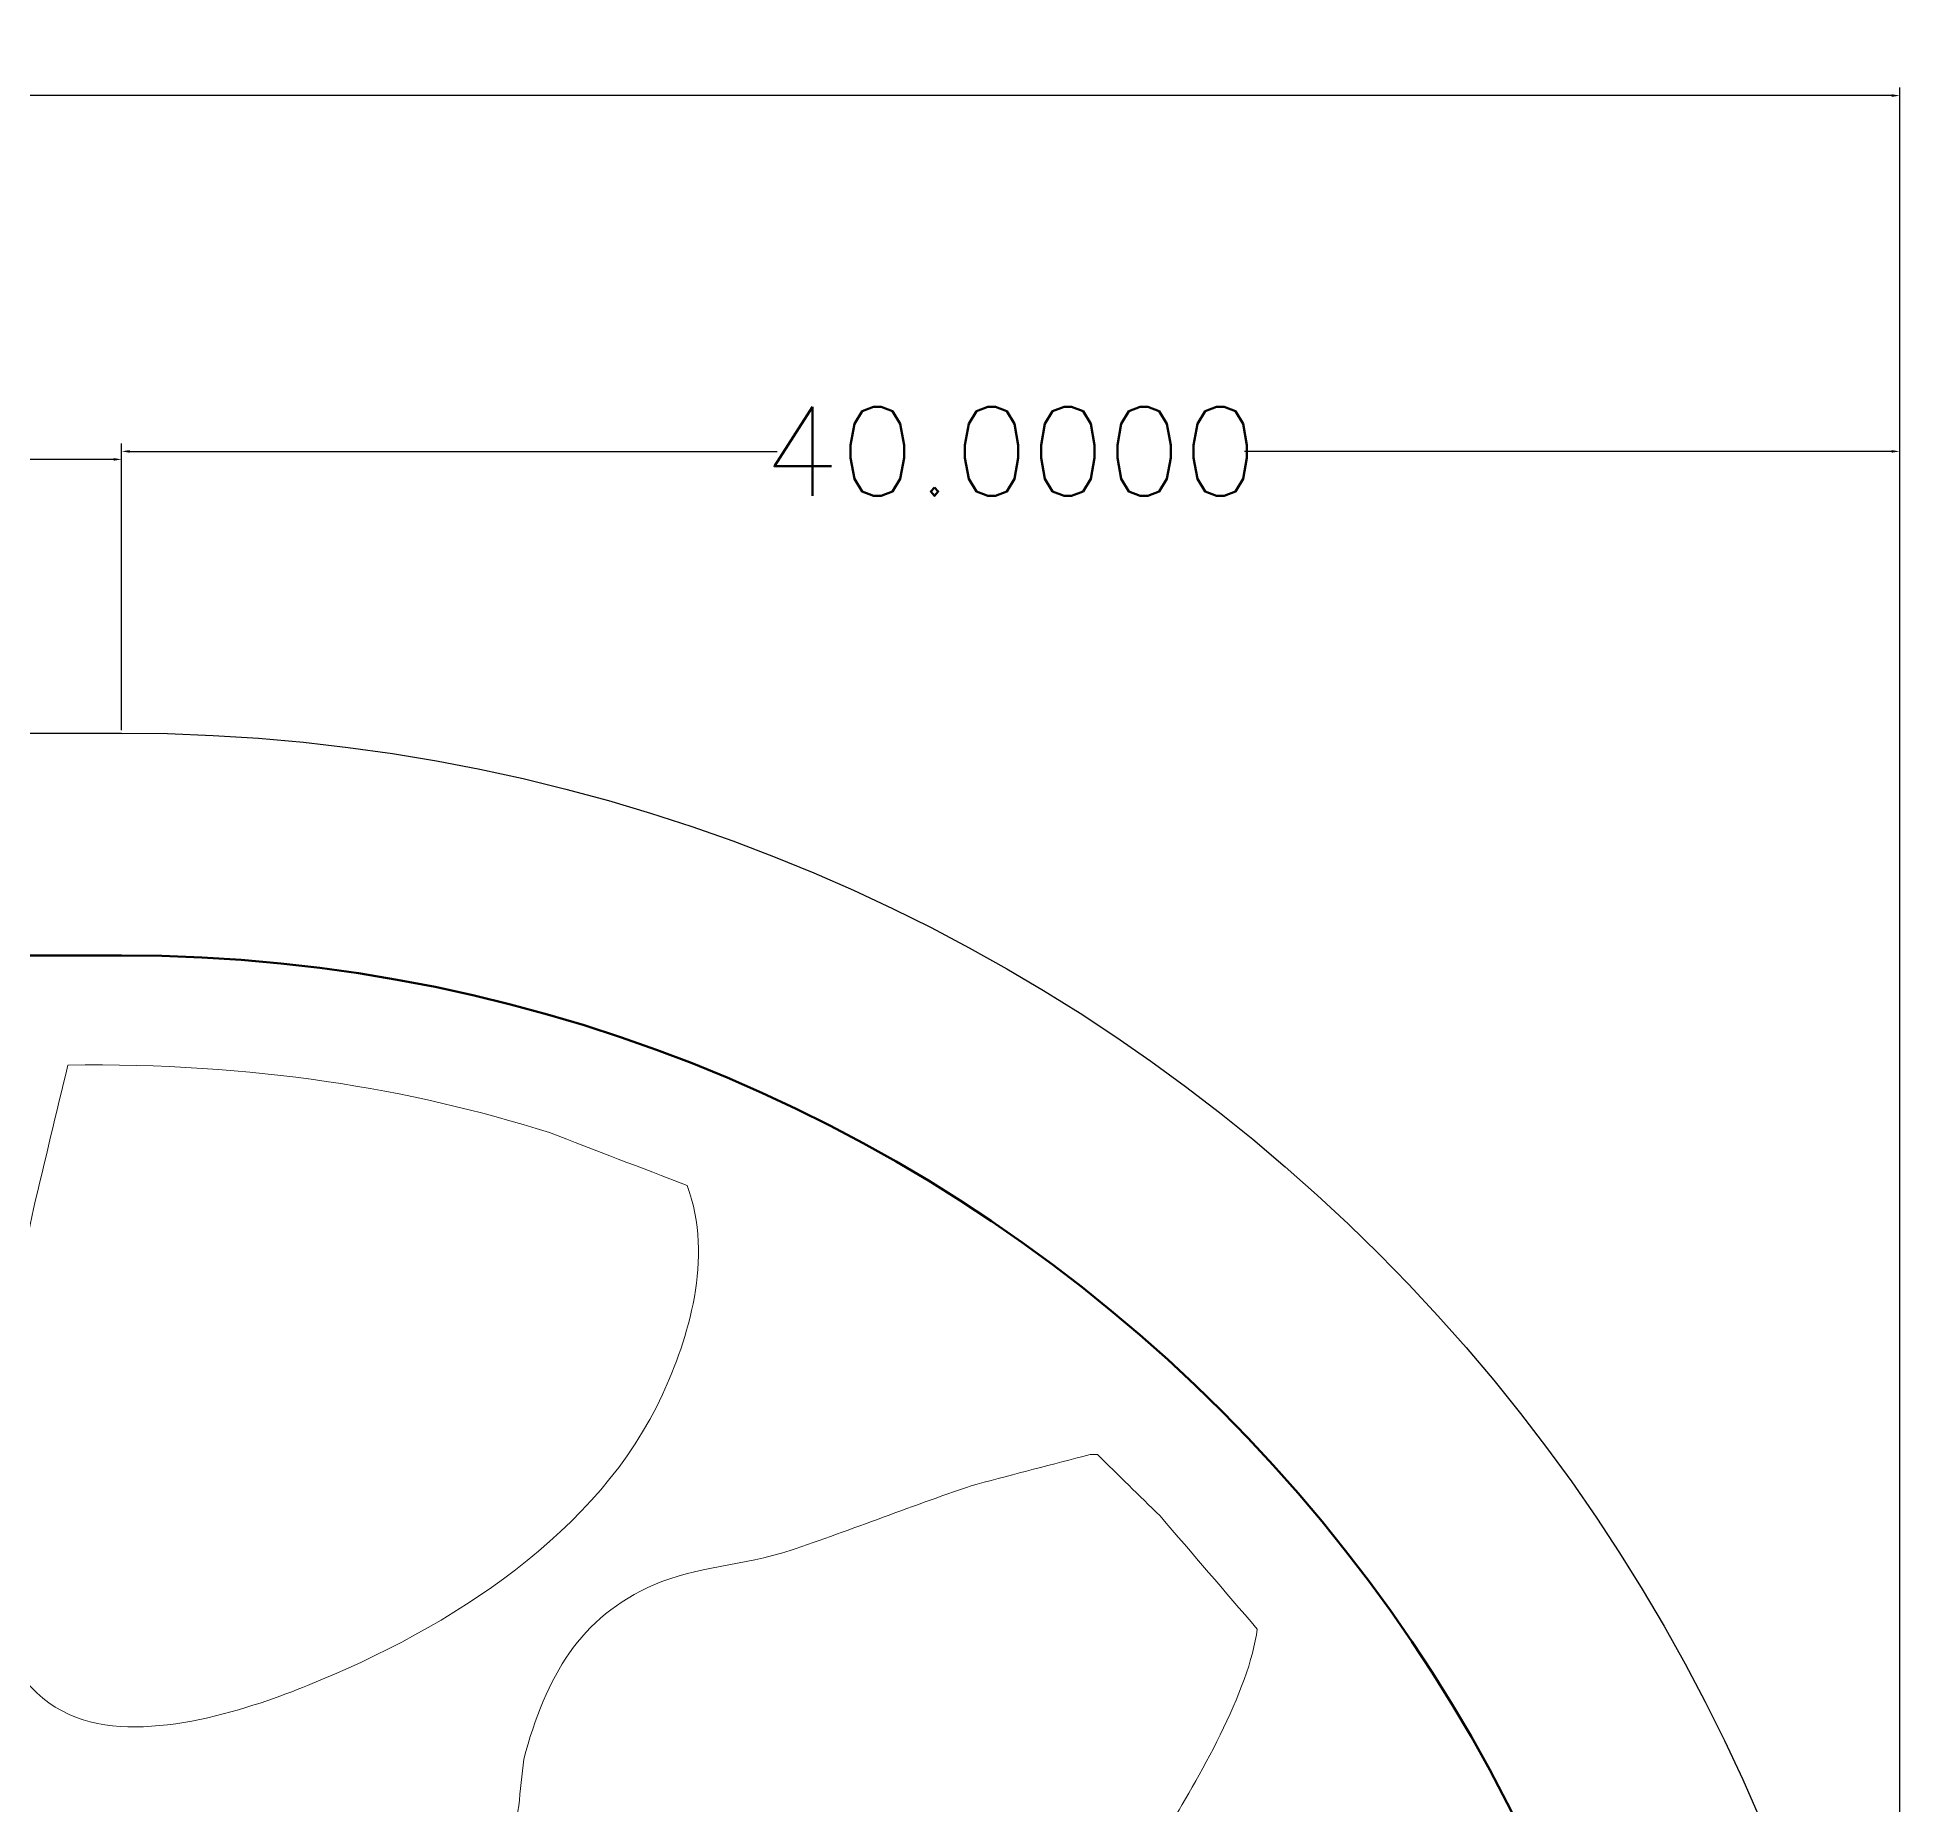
# Model space of a CAD drawing. Header units: inches. Extents: x 418 to 810, y -159 to 149.
# Drawn here: x 648.28 to 690.18, y 109.32 to 149.08 of the extents above; entities that cross this region are included whole.
import ezdxf

# ---------------------------------------------------------------- set-up
doc = ezdxf.new("R2010")
doc.units = ezdxf.units.IN
doc.header["$LTSCALE"] = 0.2
doc.header["$MEASUREMENT"] = 0
doc.layers.add('Layer 1', color=7, linetype='Continuous')
doc.styles.get("Standard").update_dxf_attribs({"font": 'txt.shx', "height": 2})
doc.dimstyles.get("Standard").update_dxf_attribs({"dimtxt": 0.18, "dimasz": 0.18, "dimexe": 0.18, "dimexo": 0.0625, "dimgap": 0.09, "dimtad": 0, "dimtih": 1, "dimtoh": 1, "dimdec": 4, "dimzin": 0, "dimdsep": 46, "dimtxsty": 'Standard', "dimcen": 0.09, "dimadec": 0, "dimazin": 0, "dimtfac": 1, "dimtdec": 4, "dimtofl": 0, "dimtmove": 0, "dimatfit": 3, "dimfxl": 1, "dimtolj": 1, "dimtzin": 0, "dimarcsym": 0})

# ---------------------------------------------------------------- blocks, each defined once
blk = doc.blocks.new('sfsd')
at = {"layer": 'Layer 1', "lineweight": 0}
for points, knots in [([(92.11, -286.398), (96.304, -286.345), (99.798, -286.924), (102.944, -287.918), (103.976, -288.315), (105.008, -288.711), (106.04, -289.107), (106.652, -290.754), (106.047, -292.581), (105.487, -293.805), (104.07, -296.9), (100.744, -299.05), (97.5, -300.355), (96.358, -300.815), (93.913, -301.688), (92.304, -301.074), (90.499, -300.385), (89.903, -298.045), (90.342, -295.436), (90.675, -293.449), (90.926, -291.544), (91.337, -289.632), (91.594, -288.554), (91.852, -287.476), (92.11, -286.398)], [0, 0, 0, 0, 1, 1, 1, 2, 2, 2, 3, 3, 3, 4, 4, 4, 5, 5, 5, 6, 6, 6, 7, 7, 7, 8, 8, 8, 8]), ([(115.105, -295.159), (115.16, -295.159), (115.215, -295.159), (115.271, -295.159), (115.74, -295.62), (116.21, -296.081), (116.68, -296.541), (117.408, -297.389), (118.136, -298.237), (118.863, -299.084), (118.707, -300.449), (117.477, -302.554), (116.846, -303.589), (115.773, -305.349), (114.764, -306.965), (113.502, -308.508), (112.646, -309.554), (111.581, -310.376), (110.572, -311.272), (109.236, -312.458), (106.772, -313.625), (104.962, -312.184), (103.865, -311.311), (103.257, -309.864), (102.806, -308.343), (102.536, -307.432), (102.355, -306.362), (102.17, -305.275), (102.052, -304.576), (102.125, -303.646), (102.253, -303.064), (102.29, -302.714), (102.327, -302.364), (102.364, -302.014), (102.869, -300.127), (103.638, -298.816), (105.293, -298.089), (106.238, -297.674), (107.299, -297.669), (108.361, -297.315), (109.734, -296.858), (111.162, -296.281), (112.562, -295.823), (113.41, -295.602), (114.257, -295.381), (115.105, -295.159)], [0, 0, 0, 0, 1, 1, 1, 2, 2, 2, 3, 3, 3, 4, 4, 4, 5, 5, 5, 6, 6, 6, 7, 7, 7, 8, 8, 8, 9, 9, 9, 10, 10, 10, 11, 11, 11, 12, 12, 12, 13, 13, 13, 14, 14, 14, 15, 15, 15, 15])]:
    blk.add_open_spline(points, degree=3, knots=knots, dxfattribs=at)
blk = doc.blocks.new('*D8')
at = {"color": 0, "lineweight": -2, "transparency": 16777216}
for p, q in [((524.683, 133.49), (524.683, 139.763)), ((524.863, 139.583), (581.176, 139.583)), ((650.003, 139.583), (593.689, 139.583)), ((650.183, 133.49), (650.183, 139.763))]:
    blk.add_line(p, q, dxfattribs=at)
at = {"color": 0, "lineweight": 100, "transparency": 16777216}
for points in [[(524.863, 139.613), (524.863, 139.553), (524.683, 139.583)], [(650.003, 139.613), (650.003, 139.553), (650.183, 139.583)]]:
    blk.add_solid(points, dxfattribs=at)
at = {"layer": 'Defpoints', "color": 0, "lineweight": 100, "transparency": 16777216}
for p in [(650.183, 139.583), (524.683, 133.427), (650.183, 133.427)]:
    blk.add_point(p, dxfattribs=at)
at = {"color": 0, "transparency": 16777216, "insert": (587.433, 139.583), "char_height": 2, "attachment_point": 5}
blk.add_mtext('\\A1;125.5000', dxfattribs=at)
blk = doc.blocks.new('*D9')
at = {"color": 0, "lineweight": -2, "transparency": 16777216}
for p, q in [((524.683, 133.49), (524.683, 147.946)), ((690.183, 93.49), (690.183, 147.946)), ((524.863, 147.766), (601.176, 147.766)), ((690.003, 147.766), (613.689, 147.766))]:
    blk.add_line(p, q, dxfattribs=at)
at = {"color": 0, "lineweight": 100, "transparency": 16777216}
for points in [[(524.863, 147.796), (524.863, 147.736), (524.683, 147.766)], [(690.003, 147.796), (690.003, 147.736), (690.183, 147.766)]]:
    blk.add_solid(points, dxfattribs=at)
at = {"layer": 'Defpoints', "color": 0, "lineweight": 100, "transparency": 16777216}
for p in [(690.183, 147.766), (524.683, 133.427), (690.183, 93.427)]:
    blk.add_point(p, dxfattribs=at)
at = {"color": 0, "transparency": 16777216, "insert": (607.433, 147.766), "char_height": 2, "attachment_point": 5}
blk.add_mtext('\\A1;165.5000', dxfattribs=at)
blk = doc.blocks.new('*D10')
at = {"color": 0, "lineweight": -2, "transparency": 16777216}
for p, q in [((650.183, 133.49), (650.183, 139.943)), ((690.183, 133.49), (690.183, 139.943)), ((650.363, 139.763), (664.926, 139.763)), ((690.003, 139.763), (675.439, 139.763))]:
    blk.add_line(p, q, dxfattribs=at)
at = {"color": 0, "lineweight": 100, "transparency": 16777216}
for points in [[(650.363, 139.793), (650.363, 139.733), (650.183, 139.763)], [(690.003, 139.793), (690.003, 139.733), (690.183, 139.763)]]:
    blk.add_solid(points, dxfattribs=at)
at = {"layer": 'Defpoints', "color": 0, "lineweight": 100, "transparency": 16777216}
for p in [(690.183, 139.763), (650.183, 133.427), (690.183, 133.427)]:
    blk.add_point(p, dxfattribs=at)
at = {"color": 0, "transparency": 16777216, "insert": (670.183, 139.763), "char_height": 2, "attachment_point": 5}
blk.add_mtext('\\A1;40.0000', dxfattribs=at)

msp = doc.modelspace()

# ---------------------------------------------------------------- linework, layer by layer
at = {"color": 1}
msp.add_lwpolyline([(524.68257, 133.42731), (650.18257, 133.42731, -1), (650.18257, 53.42731), (524.68257, 53.42731)], format="xyb", close=True, dxfattribs=at)
at = {"color": 1, "lineweight": 100}
msp.add_lwpolyline([(524.68257, 58.42731), (529.68257, 58.42731), (650.18257, 58.42731, 1), (650.18257, 128.42731), (529.68257, 128.42731), (524.68257, 128.47728)], format="xyb", dxfattribs=at)

# ---------------------------------------------------------------- block references
at = {"color": 1}
msp.add_blockref('sfsd', (556.86347, 412.35868), dxfattribs=at)

# ---------------------------------------------------------------- dimensions: what is measured, and where the dimension line sits
for base, p1, p2, picture, middle in [((690.18257, 147.7657), (524.68257, 133.42731), (690.18257, 93.42731), '*D9', (607.43257, 147.7657)), ((650.18257, 139.58326), (524.68257, 133.42731), (650.18257, 133.42731), '*D8', (587.43257, 139.58326)), ((690.18257, 139.76326), (650.18257, 133.42731), (690.18257, 133.42731), '*D10', (670.18257, 139.76326))]:
    dim = msp.add_linear_dim(base=base, p1=p1, p2=p2, dimstyle='Standard')
    dim.commit()
    dim.dimension.update_dxf_attribs({"geometry": picture, "text_midpoint": middle})

doc.saveas('drawing.dxf')
